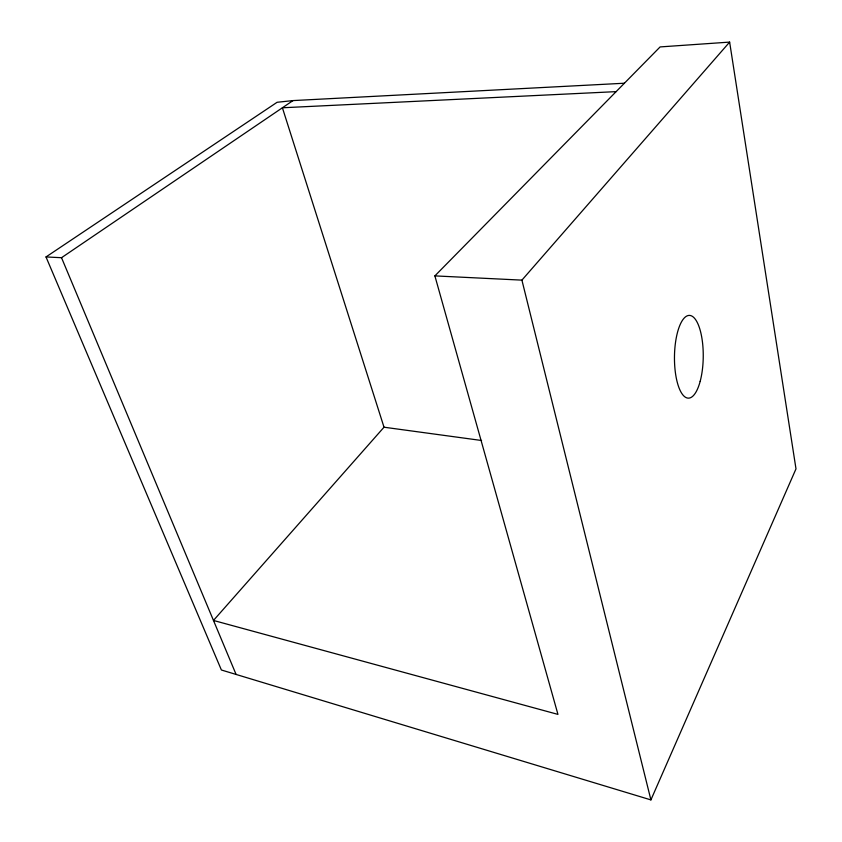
<?xml version="1.0" encoding="UTF-8"?>
<svg xmlns="http://www.w3.org/2000/svg" width="842" height="842" viewBox="0 0 842 842"><rect width="100%" height="100%" fill="white"/><g stroke="black" fill="none" stroke-linecap="round" stroke-linejoin="round"><path stroke-width="1.26" d="M624.396 83.232L292.995 100.587L277.102 102.282L46.005 256.947L221.393 670L650.908 799.9L795.995 468.868L729.635 42.1L660.117 46.92L434.882 275.892L557.951 714.395L213.479 620.449L384.015 427.21L481.571 440.492M434.882 275.892L521.914 280.133L729.635 42.1M46.005 256.947L61.519 257.705L292.995 100.587M616.134 91.631L282.407 107.776L384.015 427.21M61.519 257.705L236.097 674.453M521.914 280.133L650.908 799.9M700.176 381.31A41.374 14.388 -89.3 0 0 690.882 315.655A41.374 14.388 -89.3 0 0 675.494 373.343A41.374 14.388 -89.3 0 0 700.176 381.31"/></g></svg>
